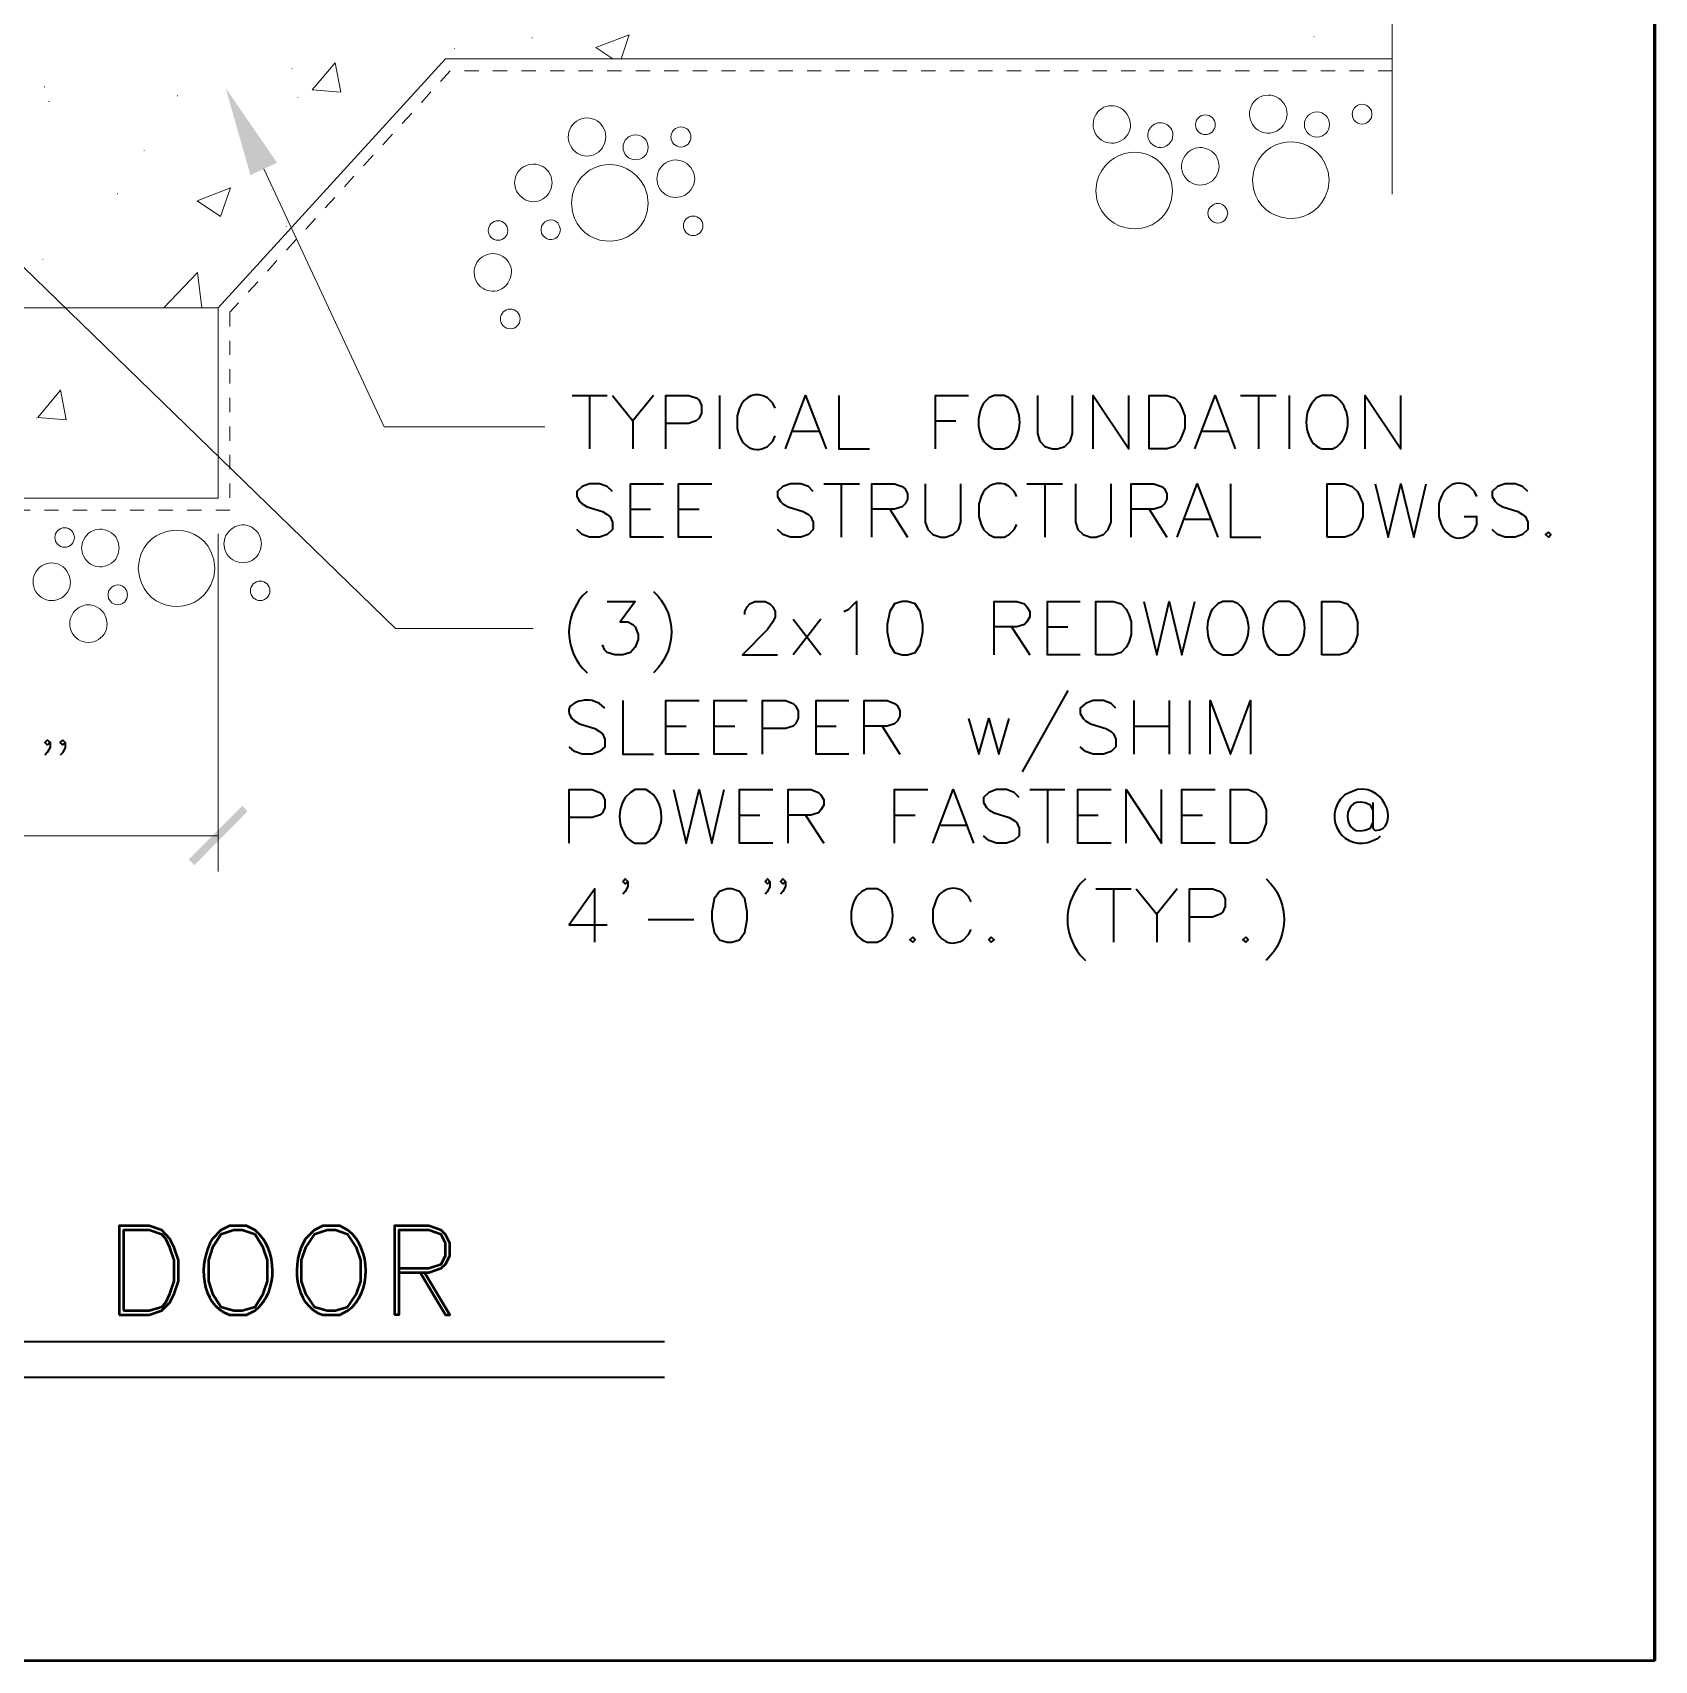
# Model space of a CAD drawing. Header units: inches. Extents: x 5 to 516, y -193 to 129.
# Drawn here: x 198.38 to 209.75, y -77.87 to -66.47 of the extents above; entities that cross this region are included whole.
import ezdxf

# ---------------------------------------------------------------- set-up
doc = ezdxf.new("R2010")
doc.units = ezdxf.units.IN
doc.header["$MEASUREMENT"] = 0
doc.linetypes.add('PDF_IMPORT', pattern=[1, 0.8, -0.2])
doc.layers.add('PDF3_Geometry', color=7, linetype='Continuous')
doc.layers.add('PDF3_Solid Fills', color=7, linetype='Continuous')

msp = doc.modelspace()

# ---------------------------------------------------------------- hatches: boundary and pattern name
at = {"layer": 'PDF3_Solid Fills', "transparency": 33554559}
msp.add_hatch(color=256, dxfattribs=at).paths.add_polyline_path([(199.4758403, -72.2575501), (199.5158377, -72.2975476), (199.8891455, -71.9209068), (199.8524828, -71.8809076)])

# ---------------------------------------------------------------- linework, layer by layer
at = {"layer": 'PDF3_Geometry', "lineweight": 50}
for points in [[(181.1703462, -32.9700706), (181.1703462, -77.8671928), (209.7451811, -77.8671928), (209.7451811, -32.9700706)], [(198.9892043, -75.4473463), (199.1991908, -75.4473463), (199.289185, -75.4173482), (199.3458481, -75.3606852), (199.3758462, -75.300689), (199.4058442, -75.2106948), (199.4058442, -75.0640375), (199.3758462, -74.9740433), (199.3458481, -74.9140472), (199.289185, -74.854051), (199.1991908, -74.8240529), (198.9892043, -74.8240529)], [(199.0192045, -75.4173504), (199.199193, -75.4173504), (199.2891872, -75.3906854), (199.3158522, -75.3606874), (199.3458502, -75.3006912), (199.3758483, -75.210697), (199.3758483, -75.0640397), (199.3458502, -74.9740455), (199.3158522, -74.9140493), (199.2891872, -74.8840513), (199.199193, -74.8540532), (199.0192045, -74.8540532)], [(199.7924907, -74.8540532), (199.7024965, -74.8840513), (199.6425003, -74.9740455), (199.6158354, -75.0640397), (199.6158354, -75.210697), (199.6425003, -75.3006912), (199.7024965, -75.3906854), (199.7924907, -75.4173504), (199.8524869, -75.4173504), (199.9424811, -75.3906854), (199.9991441, -75.3006912), (200.0291422, -75.210697), (200.0291422, -75.0640397), (199.9991441, -74.9740455), (199.9424811, -74.8840513), (199.8524869, -74.8540532)], [(200.4457827, -74.8540532), (200.3557885, -74.8840513), (200.2957923, -74.9740455), (200.2657942, -75.0640397), (200.2657942, -75.210697), (200.2957923, -75.3006912), (200.3557885, -75.3906854), (200.4457827, -75.4173504), (200.5057789, -75.4173504), (200.59244, -75.3906854), (200.6524361, -75.3006912), (200.6824342, -75.210697), (200.6824342, -75.0640397), (200.6524361, -74.9740455), (200.59244, -74.8840513), (200.5057789, -74.8540532)]]:
    msp.add_lwpolyline(points, close=True, dxfattribs=at)
at = {"layer": 'PDF3_Geometry', "lineweight": 60}
msp.add_lwpolyline([(209.7451811, -32.9700706), (209.7451811, -77.8671928)], dxfattribs=at)
at = {"layer": 'PDF3_Geometry', "lineweight": 15}
for points in [[(207.9086357, -67.5978486), (207.9086357, -64.4713825)], [(201.3390563, -66.5779148), (201.3390563, -66.5745817)], [(201.8823497, -66.5045892), (201.8823497, -66.5012561)], [(202.4489822, -66.6512437), (202.3289899, -66.5712489), (202.5623083, -66.4812546)], [(202.5056482, -66.6512472), (202.5623112, -66.4812581)], [(207.362006, -66.4945868), (207.362006, -66.4912537)], [(199.6824951, -68.3944688), (201.2757262, -66.6512472), (207.9086344, -66.6512472)], [(200.5424372, -66.884567), (200.34245, -66.8679014), (200.5024398, -66.6779136)], [(200.5424426, -66.8845629), (200.5024452, -66.6779095)], [(200.2024579, -66.7179069), (200.2024579, -66.7145738)], [(198.4659021, -66.8478967), (198.4659021, -66.8445636)], [(199.3991783, -66.9112268), (199.3991783, -66.9078937)], [(200.2424605, -66.9212291), (200.2424605, -66.917896)], [(197.1726568, -66.9978911), (200.9257494, -70.640991), (201.8890212, -70.640991)], [(198.4959023, -66.9512294), (198.4959023, -66.9478963)], [(207.6319824, -67.011222), (207.6286493, -67.037887), (207.6319824, -67.0645519)], [(207.7453085, -67.0878837), (207.7619741, -67.0645519), (207.7653072, -67.037887), (207.7619741, -67.011222), (207.7453085, -66.9878902)], [(199.1658626, -67.2945369), (199.1658626, -67.2912038)], [(200.0024721, -67.4211971), (200.8457514, -69.2277479), (201.9723458, -69.2277479)], [(201.7656916, -67.4778596), (201.7590253, -67.517857), (201.7656916, -67.5578544)], [(201.9990099, -67.5945187), (202.0156755, -67.5578544), (202.0223418, -67.517857), (202.0156755, -67.4778596), (201.9990099, -67.4411952)], [(202.7622943, -67.4478626), (202.7556281, -67.4911931), (202.7622943, -67.5311906)], [(202.9956127, -67.5678549), (203.0156114, -67.5311906), (203.0222777, -67.4911931), (203.0156114, -67.4478626), (202.9956127, -67.4111983)], [(206.3420643, -67.6911803), (206.362063, -67.6345173), (206.3687292, -67.5745211), (206.362063, -67.514525), (206.3420643, -67.4578619)], [(206.935359, -67.4411925), (206.9286928, -67.5011887), (206.935359, -67.5611848)], [(207.4386601, -67.6178479), (207.4586588, -67.5611848), (207.4653251, -67.5011887), (207.4586588, -67.4411925), (207.4386601, -67.3845295)], [(198.9792087, -67.5978486), (198.9792087, -67.5945155)], [(199.6991569, -67.7545101), (199.535834, -67.6445172), (199.7691524, -67.5545229)], [(199.6991604, -67.754509), (199.7691559, -67.5545219)], [(202.1656724, -67.6011825), (202.1590062, -67.6611787), (202.1656724, -67.7211749)], [(202.6689735, -67.7778379), (202.6889722, -67.7211749), (202.6956385, -67.6611787), (202.6889722, -67.6011825), (202.6689735, -67.5445195)], [(205.8387632, -67.514525), (205.832097, -67.5745211), (205.8387632, -67.6345173)], [(206.622051, -67.7045098), (206.6153847, -67.7311748), (206.622051, -67.7578397)], [(206.735377, -67.7811715), (206.7487095, -67.7578397), (206.7553757, -67.7311748), (206.7487095, -67.7045098), (206.735377, -67.6845111)], [(200.1624621, -67.8245051), (200.1624621, -67.821172)], [(201.9490175, -67.8211676), (201.9456844, -67.8478326), (201.9490175, -67.8744975)], [(202.0623436, -67.8944963), (202.075676, -67.8744975), (202.0823423, -67.8478326), (202.075676, -67.8211676), (202.0623436, -67.7978358)], [(198.4559065, -68.0578207), (198.4559065, -68.0544876)], [(199.3025183, -68.3944691), (199.5391698, -68.1478182)], [(199.5691706, -68.3944691), (199.5391725, -68.1478182)], [(199.6824921, -68.3944657), (199.6824921, -69.7277136), (186.0866968, -69.7277136)], [(186.0866976, -68.3944691), (199.6824929, -68.3944691)], [(198.6192275, -69.1777481), (198.4192403, -69.1610825), (198.57923, -68.9710947)], [(198.6192261, -69.1777508), (198.5792287, -68.9677643)], [(198.4125743, -69.1677485), (198.4125743, -69.1644154)], [(198.9658724, -70.1543523), (198.982538, -70.117688), (198.9892043, -70.0743575), (198.982538, -70.03436), (198.9658724, -69.9976957)], [(199.6824921, -69.9776975), (199.6824921, -72.3408794)], [(199.9624787, -70.1243553), (199.9791443, -70.087691), (199.9858106, -70.0476936), (199.9791443, -70.0076961), (199.9624787, -69.9710318)], [(198.7325541, -70.03436), (198.7258878, -70.0743575), (198.7325541, -70.117688)], [(199.6324996, -70.3343417), (199.6524983, -70.2776787), (199.6591646, -70.2176825), (199.6524983, -70.1576864), (199.6324996, -70.1010234)], [(199.7291604, -70.0076961), (199.7224941, -70.0476936), (199.7291604, -70.087691)], [(199.1325317, -70.1576864), (199.1225323, -70.2176825), (199.1325317, -70.2776787)], [(198.9158732, -70.3776715), (198.9125401, -70.4043364), (198.9158732, -70.4310014)], [(199.0291993, -70.4543332), (199.0425317, -70.4310014), (199.049198, -70.4043364), (199.0425317, -70.3776715), (199.0291993, -70.3543396)], [(197.0226623, -72.0908942), (199.6824919, -72.0908942)]]:
    msp.add_lwpolyline(points, dxfattribs=at)
at = {"layer": 'PDF3_Geometry', "linetype": 'PDF_IMPORT', "lineweight": 15, "ltscale": 0.062506}
msp.add_lwpolyline([(201.3090561, -66.7345752), (199.7658263, -68.4244669)], dxfattribs=at)
at = {"layer": 'PDF3_Geometry', "linetype": 'PDF_IMPORT', "lineweight": 15, "ltscale": 0.0625}
for points in [[(207.9086357, -66.7345752), (201.3090531, -66.7345752)], [(199.7658201, -68.4244623), (199.7658201, -69.8110415), (186.086699, -69.8110415)]]:
    msp.add_lwpolyline(points, dxfattribs=at)
at = {"layer": 'PDF3_Geometry', "lineweight": 15}
for points in [[(207.1453507, -67.1145487), (207.1653495, -67.0778844), (207.1720157, -67.037887, 1.1831963959), (206.9153655, -67.0778844)], [(205.8187697, -67.0712152, 1.1567601891), (206.0754199, -67.1112126), (206.0687536, -67.0712152), (206.0487549, -67.0345509)], [(202.3756541, -67.2745387), (202.3923197, -67.2378744), (202.3989859, -67.197877, 1.1831963959), (202.1423357, -67.2378744)], [(206.3454007, -67.2445412), (206.3653994, -67.2178762), (206.3720656, -67.184545, 1.1964568667), (206.2020765, -67.2178762)], [(206.4387318, -67.3611982, 1.1675820033), (206.695382, -67.4045288), (206.6887158, -67.3611982), (206.6720502, -67.3245339)], [(201.712363, -68.2211469), (201.7323617, -68.1844826), (201.739028, -68.1444851, 1.1585613041), (201.4823778, -68.1844826)], [(198.3925761, -70.274345, 1.1567601891), (198.6492263, -70.3143425), (198.6425601, -70.274345), (198.6225614, -70.2376807)], [(198.6492261, -70.5676612, 1.1566789583), (198.9058763, -70.6076586), (198.89921, -70.5676612), (198.8825444, -70.5309969)]]:
    msp.add_lwpolyline(points, format="xyb", dxfattribs=at)
at = {"layer": 'PDF3_Geometry', "lineweight": 35}
for points in [[(202.1623339, -69.0077585), (202.4089847, -69.0077585)], [(202.2856577, -69.0077585), (202.2856577, -69.3810679)], [(202.4456545, -69.0077585), (202.5889786, -69.1844138), (202.5889786, -69.3810679)], [(202.7322979, -69.0077585), (202.5889738, -69.1844138)], [(202.8189623, -69.3810697), (202.8189623, -69.0077603), (202.978952, -69.0077603), (203.0322819, -69.0244259), (203.0522806, -69.0410914), (203.0689462, -69.0777558), (203.0689462, -69.1310857), (203.0522806, -69.16775), (203.0322819, -69.1844156), (202.978952, -69.2044143), (202.8189623, -69.2044143)], [(203.1956064, -69.0077585), (203.1956064, -69.3810679)], [(203.5855757, -69.0977558), (203.5689101, -69.0610915), (203.5322458, -69.0244272)], [(203.6589081, -69.3810697), (203.7988992, -69.0077603), (203.9422233, -69.3810697)], [(204.0322159, -69.0077585), (204.0322159, -69.3810679), (204.2455356, -69.3810679)], [(204.7088422, -69.3810697), (204.7088422, -69.0077603), (204.9388274, -69.0077603)], [(205.2254692, -69.0244241), (205.1888049, -69.0077585), (205.1188094, -69.0077585), (205.0821451, -69.0244241), (205.0454808, -69.0610884)], [(205.4221279, -69.0077585), (205.4221279, -69.2744081), (205.4387935, -69.327738), (205.4754578, -69.3644023), (205.5287877, -69.3810679), (205.5621189, -69.3810679), (205.6154488, -69.3644023), (205.6521131, -69.327738), (205.6687787, -69.2744081), (205.6687787, -69.0077585)], [(205.812104, -69.3810697), (205.812104, -69.0077603), (206.0620879, -69.3810697), (206.0620879, -69.0077603)], [(206.5253897, -69.3810697), (206.6687138, -69.0077603), (206.8087048, -69.3810697)], [(206.8453697, -69.0077585), (207.0953537, -69.0077585)], [(206.9720299, -69.0077585), (206.9720299, -69.3810679)], [(207.1853476, -69.0077585), (207.1853476, -69.3810679)], [(207.5219935, -69.0244241), (207.4886623, -69.0077585), (207.4153337, -69.0077585), (207.3786694, -69.0244241), (207.3453382, -69.0610884)], [(207.7186454, -69.3810697), (207.7186454, -69.0077603), (207.9686294, -69.3810697), (207.9686294, -69.0077603)], [(203.3355917, -69.0977558), (203.3189261, -69.1510858), (203.3189261, -69.2377469)], [(204.7088422, -69.1844168), (204.8521663, -69.1844168)], [(203.5322458, -69.3644054), (203.5689101, -69.3277411), (203.5855757, -69.2910768)], [(203.7122359, -69.2577425), (203.8888912, -69.2577425)], [(206.5787174, -69.2577425), (206.7553728, -69.2577425)], [(205.1188094, -69.3810679), (205.1888049, -69.3810679), (205.2254692, -69.3644023)], [(207.4153337, -69.3810679), (207.4886623, -69.3810679), (207.5219935, -69.3644023)], [(202.4456545, -69.6810518), (202.4089902, -69.6443875), (202.3556603, -69.6277219), (202.2856647, -69.6277219), (202.2323348, -69.6443875), (202.1956705, -69.6810518), (202.1956705, -69.714383), (202.2156692, -69.7510473), (202.2323348, -69.7677129), (202.2689991, -69.7877116), (202.375659, -69.8210428), (202.4089902, -69.8410415), (202.4289889, -69.8577071), (202.4456545, -69.8943714), (202.4456545, -69.9477013), (202.4089902, -69.9810325), (202.3556603, -70.0010313), (202.2856647, -70.0010313), (202.2323348, -69.9810325), (202.1956705, -69.9477013)], [(202.8022931, -70.0010284), (202.5723079, -70.0010284), (202.5723079, -69.627719), (202.8022931, -69.627719)], [(203.1422746, -70.0010284), (202.9089562, -70.0010284), (202.9089562, -69.627719), (203.1422746, -69.627719)], [(203.852228, -69.6810518), (203.8188968, -69.6443875), (203.7655669, -69.6277219), (203.6922382, -69.6277219), (203.6389083, -69.6443875), (203.602244, -69.6810518), (203.602244, -69.714383), (203.6222427, -69.7510473), (203.6389083, -69.7677129), (203.6755727, -69.7877116), (203.7822325, -69.8210428), (203.8188968, -69.8410415), (203.8355624, -69.8577071), (203.852228, -69.8943714), (203.852228, -69.9477013), (203.8188968, -69.9810325), (203.7655669, -70.0010313), (203.6922382, -70.0010313), (203.6389083, -69.9810325), (203.602244, -69.9477013)], [(203.9255536, -69.6277206), (204.1755376, -69.6277206)], [(204.0488774, -69.6277206), (204.0488774, -70.00103)], [(204.262202, -70.0010284), (204.262202, -69.627719), (204.4221917, -69.627719), (204.4755216, -69.6443846), (204.4955204, -69.6610502), (204.512186, -69.6977145), (204.512186, -69.7343788), (204.4955204, -69.76771), (204.4755216, -69.7877088), (204.4221917, -69.8043744), (204.262202, -69.8043744)], [(204.6355097, -69.6277206), (204.6355097, -69.8943702), (204.6555085, -69.9477001), (204.6888397, -69.9810313), (204.7455027, -70.00103), (204.7788339, -70.00103), (204.8321638, -69.9810313), (204.8688281, -69.9477001), (204.8854937, -69.8943702), (204.8854937, -69.6277206)], [(205.2788062, -69.7143816), (205.2588075, -69.6810504), (205.2254763, -69.6443861)], [(205.3487955, -69.6277206), (205.5987794, -69.6277206)], [(205.4754556, -69.6277206), (205.4754556, -70.00103)], [(205.6887734, -69.6277206), (205.6887734, -69.8943702), (205.705439, -69.9477001), (205.7421033, -69.9810313), (205.7954332, -70.00103), (205.8320975, -70.00103), (205.8854274, -69.9810313), (205.9187586, -69.9477001), (205.9387574, -69.8943702), (205.9387574, -69.6277206)], [(206.0787495, -70.0010284), (206.0787495, -69.627719), (206.2387392, -69.627719), (206.2920691, -69.6443846), (206.3120678, -69.6610502), (206.3287334, -69.6977145), (206.3287334, -69.7343788), (206.3120678, -69.76771), (206.2920691, -69.7877088), (206.2387392, -69.8043744), (206.0787495, -69.8043744)], [(206.4020659, -70.0010284), (206.5420569, -69.627719), (206.685381, -70.0010284)], [(206.7753736, -69.6277206), (206.7753736, -70.00103), (206.9886933, -70.00103)], [(207.7886415, -69.6277206), (207.8786357, -70.00103), (207.9686299, -69.6277206), (208.0586242, -70.00103), (208.1452853, -69.6277206)], [(208.5019272, -69.7143816), (208.4852616, -69.6810504), (208.4485973, -69.6443861)], [(208.8585734, -69.6810518), (208.8219091, -69.6443875), (208.7685792, -69.6277219), (208.6985837, -69.6277219), (208.6452538, -69.6443875), (208.6085894, -69.6810518), (208.6085894, -69.714383), (208.6285882, -69.7510473), (208.6452538, -69.7677129), (208.6819181, -69.7877116), (208.7885779, -69.8210428), (208.8219091, -69.8410415), (208.8419078, -69.8577071), (208.8585734, -69.8943714), (208.8585734, -69.9477013), (208.8219091, -69.9810325), (208.7685792, -70.0010313), (208.6985837, -70.0010313), (208.6452538, -69.9810325), (208.6085894, -69.9477013)], [(205.0288222, -69.7143816), (205.0121566, -69.7677115), (205.0121566, -69.8577058), (205.0288222, -69.9110357), (205.0454878, -69.9477), (205.0821521, -69.9810312), (205.1188164, -70.0010299), (205.1888119, -70.0010299), (205.2254763, -69.9810312), (205.2588075, -69.9477), (205.2788062, -69.9110357)], [(208.2352776, -69.7677115), (208.2352776, -69.8577058), (208.2519432, -69.9110357)], [(202.5723079, -69.8043756), (202.7122989, -69.8043756)], [(202.9089562, -69.8043756), (203.0522804, -69.8043756)], [(204.3888622, -69.8043756), (204.5121876, -70.0010296)], [(206.2054096, -69.8043756), (206.3287351, -70.0010296)], [(206.4553936, -69.8743716), (206.632049, -69.8743716)], [(208.4852616, -69.9477), (208.5019272, -69.9110357), (208.5019272, -69.8577058), (208.4119329, -69.8577058)], [(202.2689962, -70.3810055), (202.2323318, -70.4143367)], [(202.4089883, -70.4510016), (202.6056423, -70.4510016), (202.4989825, -70.5943257), (202.5523124, -70.5943257), (202.5889767, -70.6109913), (202.6056423, -70.6276569), (202.6256411, -70.6809869), (202.6256411, -70.7176512), (202.6056423, -70.7709811), (202.5723111, -70.8076454), (202.5189812, -70.824311), (202.4623182, -70.824311), (202.4089883, -70.8076454), (202.3923227, -70.7909798), (202.3756571, -70.7543155)], [(203.372258, -70.5409956), (203.372258, -70.5209968), (203.3889235, -70.4876656), (203.4089223, -70.4676669), (203.4422535, -70.4510013), (203.5155821, -70.4510013), (203.5489133, -70.4676669), (203.568912, -70.4876656), (203.5855776, -70.5209968), (203.5855776, -70.5576612), (203.568912, -70.5943255), (203.5322477, -70.6476554), (203.3555924, -70.8243107), (203.6022432, -70.8243107)], [(204.0655457, -70.5209977), (204.1022101, -70.5043321), (204.15554, -70.4510021), (204.15554, -70.8243115)], [(205.1188094, -70.8243094), (205.1188094, -70.451), (205.2787991, -70.451), (205.332129, -70.4676656), (205.3487946, -70.4876643), (205.3687934, -70.5209955), (205.3687934, -70.5576598), (205.3487946, -70.5943241), (205.332129, -70.6109897), (205.2787991, -70.6276553), (205.1188094, -70.6276553)], [(205.7221092, -70.8243094), (205.4921239, -70.8243094), (205.4921239, -70.451), (205.7221092, -70.451)], [(206.1687434, -70.4510016), (206.2587377, -70.824311), (206.3453988, -70.4510016), (206.435393, -70.824311), (206.5253872, -70.4510016)], [(206.8287057, -70.4676672), (206.7920414, -70.4510016), (206.7220459, -70.4510016), (206.6853816, -70.4676672), (206.6487173, -70.5043315)], [(207.2186818, -70.4676672), (207.1853506, -70.4510016), (207.112022, -70.4510016), (207.0786908, -70.4676672), (207.0420265, -70.5043315)], [(203.9055557, -70.5743254), (203.7122348, -70.8243094)], [(203.7122359, -70.5743254), (203.9055568, -70.8243094)], [(205.24214, -70.6276565), (205.3687985, -70.8243106)], [(205.4921239, -70.6276565), (205.6354481, -70.6276565)], [(206.7220459, -70.824311), (206.7920414, -70.824311), (206.8287057, -70.8076454)], [(207.112022, -70.824311), (207.1853506, -70.824311), (207.2186818, -70.8076454)], [(202.2323318, -70.9143047), (202.2689962, -70.950969)], [(205.6354456, -71.0742933), (205.3154662, -71.6442568)], [(202.39232, -71.1976205), (202.3556556, -71.1642893), (202.3023257, -71.1442906)], [(202.5189801, -71.1442894), (202.5189801, -71.5209319), (202.7322998, -71.5209319)], [(203.0522806, -71.5209335), (202.8189623, -71.5209335), (202.8189623, -71.144291), (203.0522806, -71.144291)], [(203.3889254, -71.5209335), (203.1589402, -71.5209335), (203.1589402, -71.144291), (203.3889254, -71.144291)], [(203.4955817, -71.5209335), (203.4955817, -71.144291), (203.6589046, -71.144291), (203.7122345, -71.1642897), (203.7289001, -71.1809553), (203.7455657, -71.2176197), (203.7455657, -71.2709496), (203.7289001, -71.3076139), (203.7122345, -71.3242795), (203.6589046, -71.3409451), (203.4955817, -71.3409451)], [(204.1022112, -71.5209335), (203.8722259, -71.5209335), (203.8722259, -71.144291), (204.1022112, -71.144291)], [(204.2088742, -71.5209335), (204.2088742, -71.144291), (204.368864, -71.144291), (204.4221939, -71.1642897), (204.4421926, -71.1809553), (204.4588582, -71.2176197), (204.4588582, -71.254284), (204.4421926, -71.2876152), (204.4221939, -71.3076139), (204.368864, -71.3242795), (204.2088742, -71.3242795)], [(205.972094, -71.1976205), (205.9387628, -71.1642893), (205.8854329, -71.1442906), (205.8121042, -71.1442906), (205.7587743, -71.1642893), (205.72211, -71.1976205), (205.72211, -71.2342848), (205.7421087, -71.2709492), (205.7587743, -71.2876148), (205.7954386, -71.3076135), (205.9020985, -71.3409447), (205.9387628, -71.3609434), (205.9554284, -71.377609), (205.972094, -71.4142733), (205.972094, -71.4676032), (205.9387628, -71.5009344), (205.8854329, -71.5209331), (205.8121042, -71.5209331), (205.7587743, -71.5009344), (205.72211, -71.4676032)], [(206.0987474, -71.1442894), (206.0987474, -71.5209319)], [(206.3454017, -71.1442894), (206.3454017, -71.5209319)], [(206.4887235, -71.1442894), (206.4887235, -71.5209319)], [(206.6320452, -71.5209335), (206.6320452, -71.144291), (206.7753693, -71.5209335), (206.9153603, -71.144291), (206.9153603, -71.5209335)], [(202.1790003, -71.2876148), (202.2156646, -71.3076135), (202.3223245, -71.3409447), (202.3556556, -71.3609434), (202.3756544, -71.377609), (202.39232, -71.4142733), (202.39232, -71.4676032), (202.3556556, -71.5009344), (202.3023257, -71.5209331), (202.2323302, -71.5209331), (202.1790003, -71.5009344), (202.142336, -71.4676032)], [(202.8189623, -71.3242773), (202.9622864, -71.3242773)], [(203.1589402, -71.3242773), (203.3022643, -71.3242773)], [(203.8722259, -71.3242773), (204.0122169, -71.3242773)], [(204.3355276, -71.3242773), (204.4588531, -71.5209314)], [(204.9388215, -71.2709496), (205.0121501, -71.5209335), (205.0821456, -71.2709496), (205.1521411, -71.5209335), (205.2254698, -71.2709496)], [(206.0987474, -71.3242773), (206.3453982, -71.3242773)], [(198.5059046, -71.4376056), (198.4859059, -71.4542711), (198.4692403, -71.4376056), (198.4859059, -71.42094), (198.5059046, -71.4376056), (198.5059046, -71.4742699), (198.4859059, -71.5076011), (198.4692403, -71.5275998)], [(198.6125669, -71.4376056), (198.5959013, -71.4542711), (198.5759026, -71.4376056), (198.5959013, -71.42094), (198.6125669, -71.4376056), (198.6125669, -71.4742699), (198.5959013, -71.5076011), (198.5759026, -71.5275998)], [(202.142336, -72.1442253), (202.142336, -71.7675828), (202.3023257, -71.7675828), (202.3556556, -71.7875815), (202.3756544, -71.8042471), (202.39232, -71.8409114), (202.39232, -71.8942413), (202.3756544, -71.9309056), (202.3556556, -71.9475712), (202.3023257, -71.9642368), (202.142336, -71.9642368)], [(202.7122976, -71.7875832), (202.6789664, -71.7675845), (202.6056377, -71.7675845), (202.5723065, -71.7875832), (202.5356422, -71.8242476)], [(202.87229, -71.7675845), (202.9622842, -72.144227), (203.0522785, -71.7675845), (203.1422727, -72.144227), (203.2289338, -71.7675845)], [(203.5689101, -72.1442253), (203.3355917, -72.1442253), (203.3355917, -71.7675828), (203.5689101, -71.7675828)], [(203.6755697, -72.1442253), (203.6755697, -71.7675828), (203.8355594, -71.7675828), (203.8888893, -71.7875815), (203.9055549, -71.8042471), (203.9255536, -71.8409114), (203.9255536, -71.8775757), (203.9055549, -71.9109069), (203.8888893, -71.9309056), (203.8355594, -71.9475712), (203.6755697, -71.9475712)], [(204.422192, -72.1442253), (204.422192, -71.7675828), (204.6555104, -71.7675828)], [(204.6888375, -72.1442253), (204.8321616, -71.7675828), (204.9754858, -72.1442253)], [(205.2954677, -71.8242453), (205.2588034, -71.7875809), (205.2054735, -71.7675822), (205.135478, -71.7675822), (205.0821481, -71.7875809), (205.0454837, -71.8242453), (205.0454837, -71.8575765), (205.0654825, -71.8942408), (205.0821481, -71.9109064), (205.1188124, -71.9309051), (205.2254722, -71.9642363), (205.2588034, -71.984235), (205.2788021, -72.0009006), (205.2954677, -72.0375649), (205.2954677, -72.0908948), (205.2588034, -72.124226), (205.2054735, -72.1442247), (205.135478, -72.1442247), (205.0821481, -72.124226), (205.0454837, -72.0908948)], [(205.3687934, -71.7675845), (205.6154442, -71.7675845)], [(205.4921239, -71.7675845), (205.4921239, -72.144227)], [(205.9387601, -72.1442253), (205.7054417, -72.1442253), (205.7054417, -71.7675828), (205.9387601, -71.7675828)], [(206.0454196, -72.1442253), (206.0454196, -71.7675828), (206.2920705, -72.1442253), (206.2920705, -71.7675828)], [(206.6687141, -72.1442253), (206.4353957, -72.1442253), (206.4353957, -71.7675828), (206.6687141, -71.7675828)], [(207.6653133, -71.7675843), (207.6119834, -71.787583), (207.5753191, -71.8042486)], [(207.7719732, -71.9109062), (207.7553076, -71.877575)], [(207.7719732, -71.8575785), (207.7719732, -72.0375669), (207.7886388, -72.0542325)], [(203.3355917, -71.9475724), (203.4789159, -71.9475724)], [(203.7988935, -71.9475724), (203.925552, -72.1442265)], [(204.422192, -71.9475724), (204.5655161, -71.9475724)], [(204.7455016, -72.0175685), (204.922157, -72.0175685)], [(205.7054417, -71.9475724), (205.8487658, -71.9475724)], [(206.4353957, -71.9475724), (206.5787199, -71.9475724)], [(207.7553076, -72.0375648), (207.7719732, -72.0009005)], [(202.6056377, -72.144227), (202.6789664, -72.144227), (202.7122976, -72.1242283)], [(207.7719732, -72.1242281), (207.8086375, -72.1075625), (207.8253031, -72.0908969)], [(202.55231, -72.4108742), (202.5356444, -72.4275398), (202.5189788, -72.4108742), (202.5356444, -72.3942086), (202.55231, -72.4108742), (202.55231, -72.4475385), (202.5356444, -72.4808697), (202.5189788, -72.5008684)], [(203.5489095, -72.4108742), (203.5322439, -72.4275398), (203.5155783, -72.4108742), (203.5322439, -72.3942086), (203.5489095, -72.4108742), (203.5489095, -72.4475385), (203.5322439, -72.4808697), (203.5155783, -72.5008684)], [(203.6589081, -72.4108742), (203.6389094, -72.4275398), (203.6222438, -72.4108742), (203.6389094, -72.3942086), (203.6589081, -72.4108742), (203.6589081, -72.4475385), (203.6389094, -72.4808697), (203.6222438, -72.5008684)], [(205.7587694, -72.3942093), (205.7221051, -72.4275405)], [(202.3223239, -72.8375147), (202.3223239, -72.4642053), (202.1423354, -72.7141893), (202.408985, -72.7141893)], [(204.335532, -72.4808709), (204.2988677, -72.4642053), (204.2288721, -72.4642053), (204.1922078, -72.4808709), (204.1555435, -72.5175352)], [(205.8321019, -72.4642053), (206.0787527, -72.4642053)], [(205.9554257, -72.4642053), (205.9554257, -72.8375147)], [(206.1154157, -72.4642053), (206.2587398, -72.6408607), (206.2587398, -72.8375147)], [(206.4020659, -72.4642053), (206.2587417, -72.6408607)], [(206.4887235, -72.8375165), (206.4887235, -72.4642071), (206.6487132, -72.4642071), (206.7020431, -72.4808727), (206.7220418, -72.5008714), (206.7387074, -72.5342026), (206.7387074, -72.5875325), (206.7220418, -72.6241968), (206.7020431, -72.6408624), (206.6487132, -72.6608611), (206.4887235, -72.6608611)], [(202.6956385, -72.6775265), (203.0156179, -72.6775265)], [(204.2288721, -72.8375147), (204.2988677, -72.8375147), (204.335532, -72.8208491)], [(204.9054962, -72.8208488), (204.9388274, -72.7841845), (204.9588262, -72.7475202)], [(205.7221051, -72.9275084), (205.7587694, -72.9641727)], [(184.3334802, -75.6340019), (202.8089616, -75.6340019)], [(184.3334802, -75.8839859), (202.8089616, -75.8839859)]]:
    msp.add_lwpolyline(points, dxfattribs=at)
for points in [[(206.2054096, -69.3810697), (206.2054096, -69.0077603), (206.3287351, -69.0077603), (206.382065, -69.0244259), (206.4187293, -69.0610902), (206.4353949, -69.0977545), (206.4553936, -69.1510844), (206.4553936, -69.2377455), (206.4353949, -69.2910754), (206.4187293, -69.3277397), (206.382065, -69.3644041), (206.3287351, -69.3810697)], [(207.4519931, -70.0010284), (207.4519931, -69.627719), (207.5753186, -69.627719), (207.6286485, -69.6443846), (207.6653128, -69.6810489), (207.6819784, -69.7143801), (207.7019771, -69.76771), (207.7019771, -69.8577043), (207.6819784, -69.9110342), (207.6653128, -69.9476985), (207.6286485, -69.9810297), (207.5753186, -70.0010284)], [(209.0018951, -69.9643656), (208.9818964, -69.9810312), (209.0018951, -70.0010299), (209.0185607, -69.9810312)], [(204.4755197, -70.4510016), (204.4221898, -70.4676672), (204.3888586, -70.5209971), (204.3688599, -70.6109913), (204.3688599, -70.6643213), (204.3888586, -70.7543155), (204.4221898, -70.8076454), (204.4755197, -70.824311), (204.5121841, -70.824311), (204.565514, -70.8076454), (204.6021783, -70.7543155), (204.6188439, -70.6643213), (204.6188439, -70.6109913), (204.6021783, -70.5209971), (204.565514, -70.4676672), (204.5121841, -70.4510016)], [(205.8321019, -70.8243094), (205.8321019, -70.451), (205.9554273, -70.451), (206.0087572, -70.4676656), (206.0454215, -70.5043299), (206.0620871, -70.5409942), (206.0787527, -70.5943241), (206.0787527, -70.6809852), (206.0620871, -70.7376483), (206.0454215, -70.7709795), (206.0087572, -70.8076438), (205.9554273, -70.8243094)], [(207.4153337, -70.8243094), (207.4153337, -70.451), (207.5419922, -70.451), (207.5953222, -70.4676656), (207.6286534, -70.5043299), (207.6486521, -70.5409942), (207.6653177, -70.5943241), (207.6653177, -70.6809852), (207.6486521, -70.7376483), (207.6286534, -70.7709795), (207.5953222, -70.8076438), (207.5419922, -70.8243094)], [(206.7753736, -72.1442253), (206.7753736, -71.7675828), (206.8986991, -71.7675828), (206.952029, -71.7875815), (206.9886933, -71.8242458), (207.0053589, -71.857577), (207.0253576, -71.9109069), (207.0253576, -72.0009011), (207.0053589, -72.0542311), (206.9886933, -72.0908954), (206.952029, -72.1242266), (206.8986991, -72.1442253)], [(203.2489342, -72.4642053), (203.1956042, -72.4808709), (203.1589399, -72.5342008), (203.1422743, -72.6241951), (203.1422743, -72.677525), (203.1589399, -72.7675192), (203.1956042, -72.8208491), (203.2489342, -72.8375147), (203.2822653, -72.8375147), (203.3355953, -72.8208491), (203.3722596, -72.7675192), (203.3889252, -72.677525), (203.3889252, -72.6241951), (203.3722596, -72.5342008), (203.3355953, -72.4808709), (203.2822653, -72.4642053)], [(204.5488454, -72.8008503), (204.5288467, -72.820849), (204.5488454, -72.8375146), (204.565511, -72.820849)], [(205.0988115, -72.8008503), (205.0821459, -72.820849), (205.0988115, -72.8375146), (205.1188102, -72.820849)], [(206.8820291, -72.8008503), (206.8620304, -72.820849), (206.8820291, -72.8375146), (206.8986947, -72.820849)]]:
    msp.add_lwpolyline(points, close=True, dxfattribs=at)
for points in [[(202.7322979, -70.3810055), (202.7656291, -70.4143367, -0.3694168111), (202.7656291, -70.9143047), (202.7322979, -70.950969)], [(207.0253576, -72.3942093), (207.0586888, -72.4275405, -0.369), (207.0586888, -72.9275084), (207.0253576, -72.9641727)], [(204.9588262, -72.5541993), (204.9388274, -72.517535), (204.9054962, -72.4808706, 0.5083629243), (204.7088422, -72.5541993), (204.6888435, -72.6075292), (204.6888435, -72.6941903)]]:
    msp.add_lwpolyline(points, format="xyb", dxfattribs=at)
at = {"layer": 'PDF3_Geometry', "lineweight": 50}
for points in [[(199.9424789, -74.854051), (199.8824828, -74.8240529), (199.7624905, -74.8240529), (199.7024943, -74.854051), (199.6424982, -74.9140472)], [(200.5924378, -74.854051), (200.5357748, -74.8240529), (200.4157825, -74.8240529), (200.3557863, -74.854051), (200.2957902, -74.9140472)], [(200.9490781, -75.1506987), (201.1590646, -75.1506987), (201.2457257, -75.1207006), (201.2757238, -75.0907025), (201.3057219, -75.0340395), (201.3057219, -74.9440452), (201.2757238, -74.8840491), (201.2457257, -74.854051), (201.1590646, -74.8240529), (200.91908, -74.8240529), (200.91908, -75.4473463)], [(200.9490802, -75.1207027), (201.1590668, -75.1207027), (201.2457279, -75.0907047), (201.275726, -75.0340416), (201.275726, -74.9440474), (201.2457279, -74.8840513), (201.1590668, -74.8540532), (200.9490802, -74.8540532), (200.9490802, -75.4473485), (200.9190822, -75.4473485)], [(201.0990679, -75.1506989), (201.2757233, -75.4473466), (201.3057213, -75.4473466), (201.129066, -75.1506989)], [(199.7624905, -75.4473463), (199.8824828, -75.4473463), (199.9424789, -75.4173482)], [(200.4157825, -75.4473463), (200.5357748, -75.4473463), (200.5924378, -75.4173482)]]:
    msp.add_lwpolyline(points, dxfattribs=at)
at = {"layer": 'PDF3_Geometry', "lineweight": 15}
for centre, radius in [((207.3807972, -67.1100273), 0.0878722), ((202.9253242, -67.1975829), 0.0702902), ((206.599368, -67.111913), 0.0693469), ((202.6077795, -67.2700048), 0.0878671), ((201.6440351, -67.8528355), 0.0683493), ((203.0106128, -67.8195057), 0.0683493), ((201.7297266, -68.4717797), 0.0693469), ((198.6075613, -70.0026982), 0.0683493), ((199.9774753, -70.376006), 0.0683493)]:
    msp.add_circle(centre, radius, dxfattribs=at)
for points in [[(206.0487549, -67.0345509), (205.9838146, -66.9447233), (205.8514898, -66.966333), (205.8187697, -67.0712152)], [(207.7453085, -66.9878902), (207.7040333, -66.954059), (207.6545921, -66.9676137), (207.6319824, -67.011222)], [(206.9153655, -67.0778844), (206.9480301, -67.1827666), (207.080466, -67.2043763), (207.1453507, -67.1145487)], [(207.6319824, -67.0645519), (207.6545921, -67.1081602), (207.7040333, -67.1217149), (207.7453085, -67.0878837)], [(202.1423357, -67.2378744), (202.1834997, -67.3460897), (202.3065474, -67.3637552), (202.3756541, -67.2745387)], [(206.3420643, -67.4578619), (206.2268495, -67.224988), (205.9037035, -67.2683185), (205.8387632, -67.514525)], [(206.2020765, -67.2178762), (206.2318524, -67.2754836), (206.3014035, -67.2910382), (206.3454007, -67.2445412)], [(206.6720502, -67.3245339), (206.598166, -67.2398726), (206.4798958, -67.2585381), (206.4387318, -67.3611982)], [(207.4386601, -67.3845295), (207.3243897, -67.1535443), (207.0002438, -67.1921529), (206.935359, -67.4411925)], [(201.9990099, -67.4411952), (201.9374583, -67.3575339), (201.8015782, -67.3751439), (201.7656916, -67.4778596)], [(202.6689735, -67.5445195), (202.5451481, -67.3134232), (202.2292239, -67.3520874), (202.1656724, -67.6011825)], [(202.9956127, -67.4111983), (202.9238951, -67.326037), (202.8041805, -67.3476468), (202.7622943, -67.4478626)], [(201.7656916, -67.5578544), (201.8070223, -67.6608478), (201.9282923, -67.686624), (201.9990099, -67.5945187)], [(202.7622943, -67.5311906), (202.7981809, -67.6339062), (202.9340611, -67.6515162), (202.9956127, -67.5678549)], [(206.935359, -67.5611848), (206.9933553, -67.8053914), (207.3298893, -67.8436112), (207.4386601, -67.6178479)], [(202.1656724, -67.7211749), (202.2243909, -67.9691034), (202.5536476, -68.0004903), (202.6689735, -67.7778379)], [(205.8387632, -67.6345173), (205.9001482, -67.8796127), (206.2331824, -67.916277), (206.3420643, -67.6911803)], [(206.735377, -67.6845111), (206.7000459, -67.6499022), (206.6487715, -67.6581794), (206.622051, -67.7045098)], [(202.0623436, -67.7978358), (202.0193463, -67.7651157), (201.974627, -67.7739484), (201.9490175, -67.8211676)], [(206.622051, -67.7578397), (206.6476604, -67.8050589), (206.6923798, -67.8139472), (206.735377, -67.7811715)], [(201.9490175, -67.8744975), (201.975738, -67.9207724), (202.0270125, -67.9291052), (202.0623436, -67.8944963)], [(201.4823778, -68.1844826), (201.5113759, -68.2865316), (201.6527002, -68.3139742), (201.712363, -68.2211469)], [(199.6324996, -70.1010234), (199.5287285, -69.8760378), (199.1814174, -69.9142576), (199.1325317, -70.1576864)], [(199.9624787, -69.9710318), (199.891761, -69.8789266), (199.7705466, -69.9047027), (199.7291604, -70.0076961)], [(198.9658724, -69.9976957), (198.8919327, -69.9130345), (198.7737181, -69.9316444), (198.7325541, -70.03436)], [(199.7291604, -70.087691), (199.7647136, -70.1895178), (199.8988161, -70.2131274), (199.9624787, -70.1243553)], [(198.6225614, -70.2376807), (198.5628985, -70.1448533), (198.4215743, -70.172296), (198.3925761, -70.274345)], [(198.7325541, -70.117688), (198.7737181, -70.2204036), (198.8919327, -70.2390136), (198.9658724, -70.1543523)], [(199.0291993, -70.3543396), (198.9861465, -70.3216195), (198.9414827, -70.3304523), (198.9158732, -70.3776715)], [(199.1325317, -70.2776787), (199.1845283, -70.5216075), (199.52284, -70.5645492), (199.6324996, -70.3343417)], [(198.8825444, -70.5309969), (198.8134378, -70.4417804), (198.6903901, -70.4594459), (198.6492261, -70.5676612)], [(198.9158732, -70.4310014), (198.9414827, -70.4782206), (198.986202, -70.4870533), (199.0291993, -70.4543332)]]:
    msp.add_open_spline(points, degree=3, dxfattribs=at)
at = {"layer": 'PDF3_Geometry', "lineweight": 35}
for points in [[(203.5322458, -69.0244272), (203.44964, -68.9753748), (203.3697562, -69.011928), (203.3355917, -69.0977558)], [(205.0454808, -69.0610884), (204.9829848, -69.1581933), (204.9995948, -69.3470145), (205.1188094, -69.3810679)], [(205.2254692, -69.3644023), (205.3237407, -69.2794633), (205.3236851, -69.1093631), (205.2254692, -69.0244241)], [(207.3453382, -69.0610884), (207.2738983, -69.1550824), (207.3004522, -69.3463479), (207.4153337, -69.3810679)], [(207.5219935, -69.3644023), (207.6235426, -69.2826298), (207.6235426, -69.1061966), (207.5219935, -69.0244241)], [(203.3189261, -69.2377469), (203.3399248, -69.3438512), (203.4191975, -69.4283458), (203.5322458, -69.3644054)], [(205.2254763, -69.6443861), (205.1506477, -69.5965003), (205.0572093, -69.6321091), (205.0288222, -69.7143816)], [(208.4485973, -69.6443861), (208.3394376, -69.5810013), (208.2556652, -69.6634404), (208.2352776, -69.7677115)], [(208.2519432, -69.9110357), (208.2991624, -70.0176955), (208.4058778, -70.0418606), (208.4852616, -69.9477)], [(202.2323318, -70.4143367), (202.1111174, -70.5689379), (202.1087287, -70.7598146), (202.2323318, -70.9143047)], [(206.6487173, -70.5043315), (206.5890544, -70.6003254), (206.5968873, -70.7847024), (206.7220459, -70.824311)], [(206.8287057, -70.8076454), (206.9284216, -70.7244841), (206.9258106, -70.5508841), (206.8287057, -70.4676672)], [(207.0420265, -70.5043315), (206.9721976, -70.6118246), (206.9956406, -70.778425), (207.112022, -70.824311)], [(207.2186818, -70.8076454), (207.3217308, -70.7266506), (207.3194531, -70.5491064), (207.2186818, -70.4676672)], [(202.3023257, -71.1442906), (202.2107205, -71.1281805), (202.069174, -71.186399), (202.1790003, -71.2876148)], [(202.5356422, -71.8242476), (202.46598, -71.9249078), (202.486812, -72.0916193), (202.6056377, -72.144227)], [(202.7122976, -72.1242283), (202.8154576, -72.0469), (202.8140133, -71.8665226), (202.7122976, -71.7875832)], [(207.5753191, -71.8042486), (207.3981082, -71.9684603), (207.581041, -72.2191109), (207.7719732, -72.1242281)], [(207.7553076, -71.877575), (207.5462654, -71.7594159), (207.5378215, -72.1492243), (207.7553076, -72.0375648)], [(207.7886388, -72.0542325), (207.9606277, -72.0525104), (207.8734666, -71.7330865), (207.6653133, -71.7675843)], [(204.335532, -72.8208491), (204.4337479, -72.7359101), (204.4337479, -72.5658099), (204.335532, -72.4808709)], [(205.7221051, -72.4275405), (205.6032794, -72.5851415), (205.6032794, -72.7699074), (205.7221051, -72.9275084)], [(204.1555435, -72.5175352), (204.0888256, -72.6174177), (204.1045468, -72.7923509), (204.2288721, -72.8375147)], [(204.6888435, -72.6941903), (204.715064, -72.8019612), (204.7894481, -72.8836226), (204.9054962, -72.8208488)]]:
    msp.add_open_spline(points, degree=3, dxfattribs=at)
at = {"layer": 'PDF3_Geometry', "lineweight": 50}
for points in [[(199.9424789, -75.4173482), (200.1078017, -75.2858011), (200.1035242, -74.9878202), (199.9424789, -74.854051)], [(200.5924378, -75.4173482), (200.7619269, -75.2951338), (200.7578716, -74.9787652), (200.5924378, -74.854051)], [(199.6424982, -74.9140472), (199.5413935, -75.0810365), (199.5548927, -75.3704623), (199.7624905, -75.4473463)], [(200.2957902, -74.9140472), (200.1916302, -75.0707038), (200.2107956, -75.3814616), (200.4157825, -75.4473463)]]:
    msp.add_open_spline(points, degree=3, dxfattribs=at)
at = {"layer": 'PDF3_Solid Fills', "lineweight": 15, "transparency": 33554559}
msp.add_solid([(199.7358266, -66.8545627), (200.0958035, -67.3778624), (199.9091488, -67.4645236)], dxfattribs=at)

doc.saveas('drawing.dxf')
